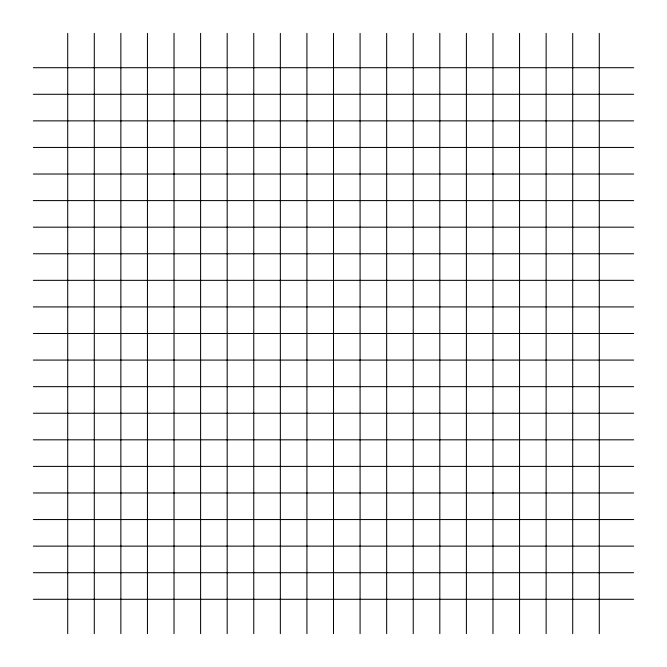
<?xml version="1.0" encoding="UTF-8"?>
<svg xmlns="http://www.w3.org/2000/svg" width="667" height="667" viewBox="0 0 667 667"><rect width="100%" height="100%" fill="white"/><g stroke="black" fill="none" stroke-linecap="round" stroke-linejoin="round"><path stroke-width="1" d="M33.35 67.709L633.65 67.709M33.35 94.289L633.65 94.289M33.35 120.869L633.65 120.869M33.35 147.449L633.65 147.449M33.35 174.029L633.65 174.029M33.35 200.6L633.65 200.6M33.35 227.18L633.65 227.18M33.35 253.76L633.65 253.76M33.35 280.34L633.65 280.34M33.35 306.92L633.65 306.92M33.35 333.5L633.65 333.5M33.35 360.08L633.65 360.08M33.35 386.66L633.65 386.66M33.35 413.24L633.65 413.24M33.35 439.82L633.65 439.82M33.35 466.4L633.65 466.4M33.35 492.971L633.65 492.971M33.35 519.551L633.65 519.551M33.35 546.131L633.65 546.131M33.35 572.711L633.65 572.711M33.35 599.291L633.65 599.291M599.291 33.35L599.291 633.65M572.711 33.35L572.711 633.65M546.131 33.35L546.131 633.65M519.551 33.35L519.551 633.65M492.971 33.35L492.971 633.65M466.4 33.35L466.4 633.65M439.82 33.35L439.82 633.65M413.24 33.35L413.24 633.65M386.66 33.35L386.66 633.65M360.08 33.35L360.08 633.65M333.5 33.35L333.5 633.65M306.92 33.35L306.92 633.65M280.34 33.35L280.34 633.65M253.76 33.35L253.76 633.65M227.18 33.35L227.18 633.65M200.6 33.35L200.6 633.65M174.029 33.35L174.029 633.65M147.449 33.35L147.449 633.65M120.869 33.35L120.869 633.65M94.289 33.35L94.289 633.65M67.709 33.35L67.709 633.65"/></g></svg>
